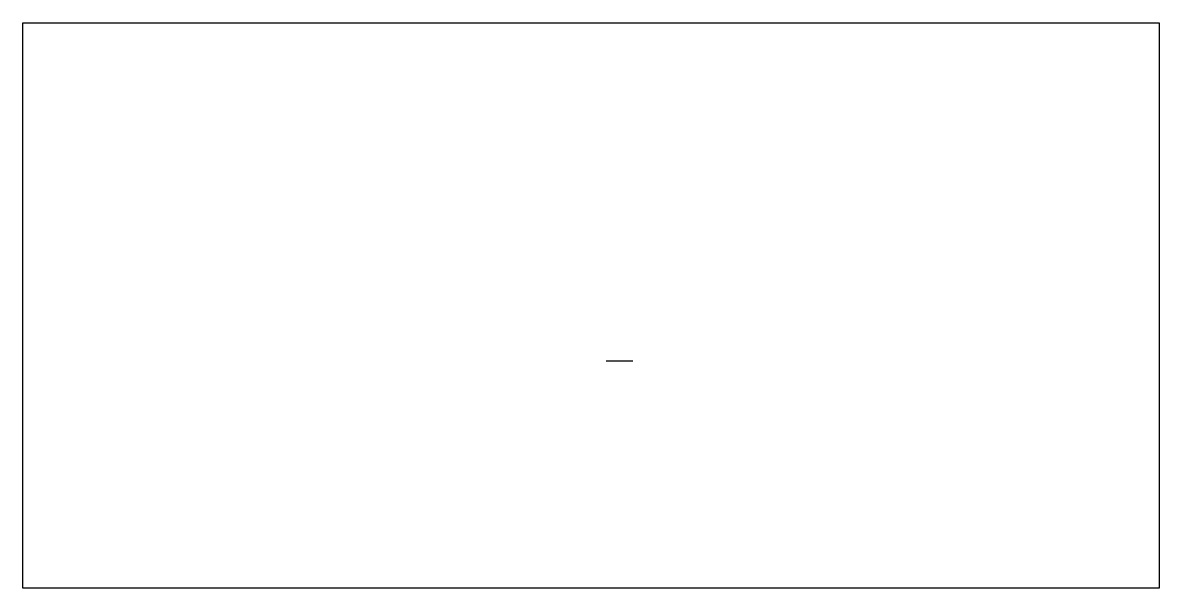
# Model space of a CAD drawing. Header units: feet. Extents: x 1872 to 4015, y 6408 to 7474.
import ezdxf

# ---------------------------------------------------------------- set-up
doc = ezdxf.new("R2010")
doc.units = ezdxf.units.FT
doc.header["$MEASUREMENT"] = 0
picture_1 = doc.add_image_def('image1.tif', size_in_pixel=(33840, 16850))

msp = doc.modelspace()

# ---------------------------------------------------------------- linework, layer by layer
msp.add_line((2972.5, 6836.9), (3022.5, 6836.9))

# ---------------------------------------------------------------- pictures from other files: only their frames are drawn
image = msp.add_image(picture_1, insert=(1872.3, 6407.6), size_in_units=(2142.7, 1066.9))
image.dxf.flags = 7

doc.saveas('drawing.dxf')
